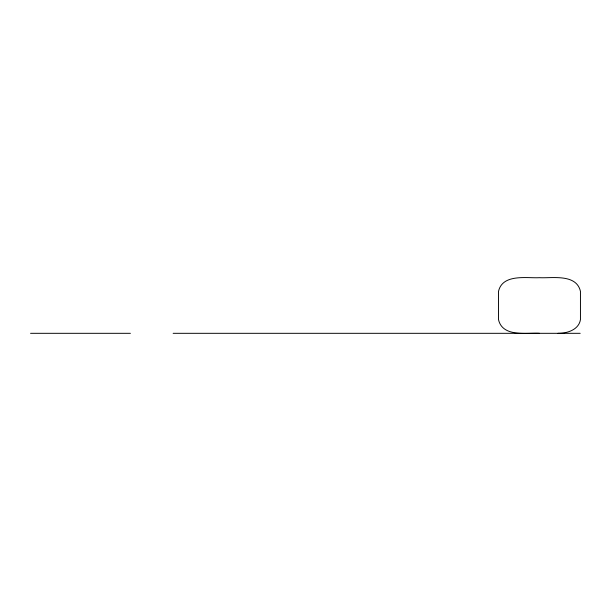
<?xml version="1.0" encoding="UTF-8"?>
<svg xmlns="http://www.w3.org/2000/svg" width="611" height="611" viewBox="0 0 611 611"><rect width="100%" height="100%" fill="white"/><g stroke="black" fill="none" stroke-linecap="round" stroke-linejoin="round"><path stroke-width="0.92" d="M558.011 333.308C567.046 333.446 578.716 329.894 580.45 319.675L580.45 291.325C576.349 273.514 552.13 278.387 539.482 277.684C526.842 278.387 502.624 273.514 498.515 291.325L498.515 319.675C502.624 337.486 526.842 332.613 539.482 333.316M30.55 333.316L130.403 333.316M173.142 333.316L580.19 333.316"/></g></svg>
